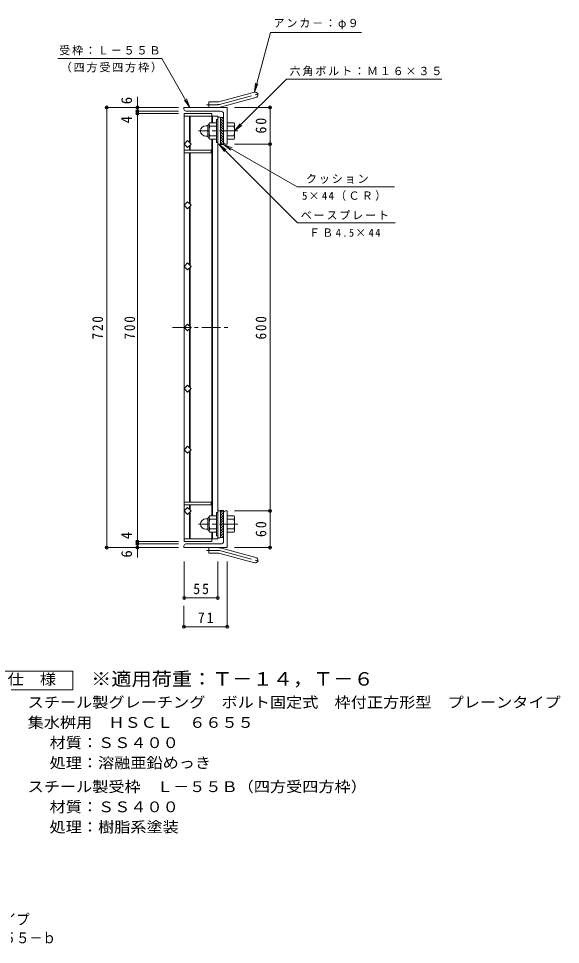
# Model space of a CAD drawing. Units: millimetres at full size, sheet at 1:6. Extents: x -906 to 1068, y -823 to 787.
# Drawn here: x 182 to 1068, y -823 to 691 of the extents above; entities that cross this region are included whole.
import ezdxf
from ezdxf.enums import TextEntityAlignment as Align

# ---------------------------------------------------------------- set-up
doc = ezdxf.new("R2010")
doc.units = ezdxf.units.MM
doc.header["$LTSCALE"] = 6
doc.header["$PDMODE"] = 32
doc.header["$PDSIZE"] = 4.8
doc.linetypes.add('CHAIN1', pattern=[8, 5, -1, 1, -1])
doc.linetypes.add('CHAIN2', pattern=[12, 9, -1, 1, -1])
for name, color, linetype, lineweight in [('E-1', 2, 'Continuous', 9), ('E-2', 3, 'Continuous', 9), ('E-4', 7, 'Continuous', 9), ('E-5', 7, 'Continuous', 9), ('F-F_F-Fﾚｲﾔ', 2, 'Continuous', 9)]:
    doc.layers.add(name, color=color, linetype=linetype, lineweight=lineweight)
doc.layers.add('F-5_F-5ﾚｲﾔ', color=3, linetype='Continuous')
doc.styles.add('ＭＳ ゴシック', font='')
doc.styles.get('ＭＳ ゴシック').set_extended_font_data('MS Gothic')

msp = doc.modelspace()

# ---------------------------------------------------------------- linework, layer by layer
at = {"layer": 'E-1'}
for p, q in [((509.74, 555.252), (567.931, 570.844)), ((512.069, 546.558), (570.26, 562.151)), ((523.595, 545.945), (452.595, 545.945)), ((452.595, 542.945), (452.595, 545.945)), ((493.595, 545.945), (493.595, 554.945)), ((507.41, 554.945), (493.595, 554.945)), ((523.595, 545.945), (523.595, 485.945)), ((512.595, 539.945), (455.595, 539.945)), ((517.595, 534.945), (517.595, 485.445)), ((488.285, 515.945), (491.795, 515.945)), ((491.795, 498.245), (491.795, 516.645)), ((493.595, 518.445), (493.795, 518.445)), ((493.795, 518.195), (493.795, 496.695)), ((505.795, 520.945), (494.834, 520.945)), ((505.795, 515.445), (494.834, 515.445)), ((505.795, 526.445), (505.795, 488.445)), ((508.095, 526.445), (505.795, 526.445)), ((512.595, 485.445), (512.595, 529.445)), ((517.595, 529.445), (512.595, 529.445)), ((517.595, 522.365), (512.595, 527.365)), ((517.595, 518.123), (512.595, 523.123)), ((517.595, 513.88), (512.595, 518.88)), ((517.595, 526.608), (514.758, 529.445)), ((523.595, 520.945), (534.557, 520.945)), ((523.595, 515.445), (534.557, 515.445)), ((535.795, 518.445), (535.595, 518.445)), ((535.595, 518.195), (535.595, 496.695)), ((517.595, 509.637), (512.595, 514.637)), ((517.595, 505.395), (512.595, 510.395)), ((517.595, 501.152), (512.595, 506.152)), ((517.595, 496.909), (512.595, 501.91)), ((488.295, 498.945), (491.795, 498.945)), ((493.595, 496.445), (493.795, 496.445)), ((505.795, 499.445), (494.834, 499.445)), ((505.795, 493.945), (494.834, 493.945)), ((508.095, 488.445), (505.795, 488.445)), ((517.595, 492.667), (512.595, 497.667)), ((517.595, 488.424), (512.595, 493.424)), ((516.332, 485.445), (512.595, 489.182)), ((517.595, 485.445), (512.595, 485.445)), ((520.595, 485.945), (523.595, 485.945)), ((523.595, 499.445), (534.557, 499.445)), ((523.595, 493.945), (534.557, 493.945)), ((535.795, 496.445), (535.595, 496.445)), ((505.795, -154.555), (505.795, -116.555)), ((508.095, -116.555), (505.795, -116.555)), ((512.595, -113.555), (512.595, -157.555)), ((517.595, -113.555), (512.595, -113.555)), ((516.332, -113.555), (512.595, -117.292)), ((517.595, -116.534), (512.595, -121.534)), ((517.595, -120.777), (512.595, -125.777)), ((517.595, -163.055), (517.595, -113.555)), ((520.595, -114.055), (523.595, -114.055)), ((523.595, -174.055), (523.595, -114.055)), ((488.295, -127.055), (491.795, -127.055)), ((491.795, -126.355), (491.795, -144.755)), ((493.595, -124.555), (493.795, -124.555)), ((493.795, -146.305), (493.795, -124.805)), ((505.795, -122.055), (494.834, -122.055)), ((505.795, -127.555), (494.834, -127.555)), ((517.595, -125.019), (512.595, -130.02)), ((517.595, -129.262), (512.595, -134.262)), ((517.595, -133.505), (512.595, -138.505)), ((523.595, -122.055), (534.557, -122.055)), ((523.595, -127.555), (534.557, -127.555)), ((535.795, -124.555), (535.595, -124.555)), ((535.595, -146.305), (535.595, -124.805)), ((488.285, -144.055), (491.795, -144.055)), ((493.595, -146.555), (493.795, -146.555)), ((505.795, -143.555), (494.834, -143.555)), ((505.795, -149.055), (494.834, -149.055)), ((517.595, -137.747), (512.595, -142.747)), ((517.595, -141.99), (512.595, -146.99)), ((517.595, -146.233), (512.595, -151.233)), ((517.595, -150.475), (512.595, -155.475)), ((523.595, -143.555), (534.557, -143.555)), ((523.595, -149.055), (534.557, -149.055)), ((535.795, -146.555), (535.595, -146.555)), ((508.095, -154.555), (505.795, -154.555)), ((517.595, -157.555), (512.595, -157.555)), ((517.595, -154.718), (514.758, -157.555)), ((452.595, -171.055), (452.595, -174.055)), ((523.595, -174.055), (452.595, -174.055)), ((512.595, -168.055), (455.595, -168.055)), ((493.595, -174.055), (493.595, -183.055)), ((512.069, -174.668), (570.26, -190.261)), ((507.41, -183.055), (493.595, -183.055)), ((509.74, -183.362), (567.931, -198.954))]:
    msp.add_line(p, q, dxfattribs=at)
at = {"layer": 'E-1', "linetype": 'CHAIN2'}
for p, q in [((510.904, 550.905), (576.071, 568.366)), ((507.41, 550.445), (489.79, 550.445)), ((507.41, -178.555), (489.79, -178.555)), ((510.904, -179.015), (576.071, -196.476))]:
    msp.add_line(p, q, dxfattribs=at)
at = {"layer": 'E-1', "linetype": 'CHAIN1'}
for p, q in [((540.68, 507.445), (476.494, 507.445)), ((540.68, -135.555), (476.494, -135.555))]:
    msp.add_line(p, q, dxfattribs=at)
at = {"layer": 'E-1'}
for centre, radius, start, end in [((569.095, 566.497), 4.5, 285.00014, 104.99991), ((507.41, 563.945), 9, 270, 285.00002), ((507.41, 563.945), 18, 270, 285), ((455.595, 542.945), 3, 180, 270), ((512.595, 534.945), 5, 0, 90), ((488.285, 507.455), 8.49, 90, 180), ((493.595, 516.645), 1.8, 90, 180), ((497.955, 518.195), 4.16, 138.61835, 221.37988), ((517.795, 507.445), 24, 160.52881, 199.47119), ((511.595, 507.445), 24, 340.52881, 19.47119), ((531.435, 518.195), 4.16, 318.62012, 41.38165), ((488.295, 507.445), 8.5, 180, 270), ((493.595, 498.245), 1.8, 180, 270), ((497.955, 496.695), 4.16, 138.62012, 221.38165), ((520.595, 488.945), 3, 180, 270), ((531.435, 496.695), 4.16, 318.61835, 41.37988), ((520.595, -117.055), 3, 90, 180), ((488.295, -135.555), 8.5, 90, 180), ((488.285, -135.565), 8.49, 180, 270), ((493.595, -126.355), 1.8, 90, 180), ((497.955, -124.805), 4.16, 138.61835, 221.37988), ((517.795, -135.555), 24, 160.52881, 199.47119), ((511.595, -135.555), 24, 340.52881, 19.47119), ((531.435, -124.805), 4.16, 318.62012, 41.38165), ((493.595, -144.755), 1.8, 180, 270), ((497.955, -146.305), 4.16, 138.62012, 221.38165), ((531.435, -146.305), 4.16, 318.61835, 41.37988), ((512.595, -163.055), 5, 270, 0), ((455.595, -171.055), 3, 90, 180), ((507.41, -192.055), 18, 75, 90), ((507.41, -192.055), 9, 74.99998, 90), ((569.095, -194.607), 4.5, 255.00009, 74.99986)]:
    msp.add_arc(centre, radius, start, end, dxfattribs=at)
at = {"layer": 'E-1', "linetype": 'CHAIN2'}
for centre, start, end in [((507.41, 563.945), 270, 284.99995), ((507.41, -192.055), 75.00005, 90)]:
    msp.add_arc(centre, 13.5, start, end, dxfattribs=at)
at = {"layer": 'E-2'}
for p, q in [((498.096, 535.945), (453.095, 535.945)), ((453.095, 535.945), (453.095, -164.055)), ((508.096, 531.445), (453.095, 531.445)), ((461.596, 531.445), (461.596, 488.759)), ((463.096, 531.445), (463.096, 487.259)), ((498.096, 535.945), (498.096, 531.445)), ((498.096, 520.945), (498.096, 531.445)), ((499.596, 531.445), (499.596, 520.945)), ((508.096, 185.945), (508.096, 531.445)), ((512.596, 529.945), (508.096, 529.945)), ((512.596, 485.945), (512.596, 529.945)), ((453.096, 485.945), (458.752, 491.602)), ((458.752, 480.289), (453.096, 485.945)), ((464.409, 485.945), (458.752, 491.602)), ((458.752, 480.289), (464.409, 485.945)), ((498.096, 185.945), (498.096, 493.945)), ((499.596, 493.945), (499.596, 185.945)), ((512.596, 485.945), (508.096, 485.945)), ((497.096, 471.445), (453.095, 471.445)), ((461.596, 483.132), (461.596, 475.945)), ((461.596, 471.445), (461.596, 388.759)), ((463.096, 475.945), (463.096, 484.632)), ((463.096, 387.259), (463.096, 471.445)), ((453.096, 385.945), (458.752, 391.602)), ((458.752, 380.289), (453.096, 385.945)), ((464.409, 385.945), (458.752, 391.602)), ((458.752, 380.289), (464.409, 385.945)), ((461.596, 288.759), (461.596, 383.132)), ((463.096, 287.259), (463.096, 384.632)), ((453.096, 285.945), (458.752, 291.602)), ((464.409, 285.945), (458.752, 291.602)), ((458.752, 280.289), (453.096, 285.945)), ((458.752, 280.289), (464.409, 285.945)), ((461.596, 188.759), (461.596, 283.132)), ((463.096, 187.259), (463.096, 284.632)), ((453.096, 185.945), (458.752, 191.602)), ((458.752, 180.289), (453.096, 185.945)), ((464.409, 185.945), (458.752, 191.602)), ((458.752, 180.289), (464.409, 185.945)), ((461.596, 183.131), (461.596, 88.758)), ((463.096, 184.631), (463.096, 87.258)), ((498.096, -122.055), (498.096, 185.945)), ((499.596, 185.945), (499.596, -122.055)), ((508.096, 185.945), (508.096, -159.555)), ((458.752, 91.601), (453.096, 85.945)), ((458.752, 91.601), (464.409, 85.945)), ((453.096, 85.945), (458.752, 80.288)), ((464.409, 85.945), (458.752, 80.288)), ((461.596, 83.131), (461.596, -11.242)), ((463.096, 84.631), (463.096, -12.742)), ((458.752, -8.399), (453.096, -14.055)), ((453.096, -14.055), (458.752, -19.712)), ((458.752, -8.399), (464.409, -14.055)), ((464.409, -14.055), (458.752, -19.712)), ((461.596, -16.869), (461.596, -99.555)), ((463.096, -15.369), (463.096, -99.555)), ((497.096, -99.555), (453.095, -99.555)), ((461.596, -111.242), (461.596, -104.055)), ((463.096, -112.742), (463.096, -104.055)), ((458.752, -108.399), (453.096, -114.055)), ((453.096, -114.055), (458.752, -119.712)), ((458.752, -108.399), (464.409, -114.055)), ((464.409, -114.055), (458.752, -119.712)), ((461.596, -159.555), (461.596, -116.869)), ((463.096, -159.555), (463.096, -115.369)), ((512.596, -114.055), (508.096, -114.055)), ((512.596, -114.055), (512.596, -158.055)), ((498.096, -159.555), (498.096, -149.055)), ((499.596, -149.055), (499.596, -159.555)), ((508.096, -159.555), (453.095, -159.555)), ((498.096, -164.055), (453.095, -164.055)), ((498.096, -164.055), (498.096, -159.555)), ((512.596, -158.055), (508.096, -158.055))]:
    msp.add_line(p, q, dxfattribs=at)
at = {"layer": 'E-2', "linetype": 'CHAIN1'}
msp.add_line((434.213, 185.945), (527.451, 185.945), dxfattribs=at)
at = {"layer": 'E-2'}
for points in [[(453.096, 475.945), (497.096, 475.945), (497.096, 471.445)], [(453.096, -104.055), (497.096, -104.055), (497.096, -99.555)]]:
    msp.add_lwpolyline(points, dxfattribs=at)
at = {"layer": 'E-4'}
for p, q in [((376.595, 545.945), (376.595, 563.228)), ((324.795, 545.945), (443.595, 545.945)), ((326.595, 545.945), (326.595, -174.055)), ((376.595, 545.945), (376.595, 539.945)), ((595.395, 545.945), (535.595, 545.945)), ((593.595, 545.945), (593.595, 485.945)), ((374.795, 539.945), (443.595, 539.945)), ((374.795, 535.945), (443.595, 535.945)), ((376.595, 535.945), (376.595, 539.945)), ((376.595, -164.055), (376.595, 535.945)), ((595.395, 485.945), (535.595, 485.945)), ((593.595, 485.945), (593.595, -114.055)), ((595.395, -114.055), (535.595, -114.055)), ((593.595, -114.055), (593.595, -174.055)), ((374.795, -164.055), (443.595, -164.055)), ((376.595, -168.055), (376.595, -164.055)), ((324.795, -174.055), (443.595, -174.055)), ((374.795, -168.055), (443.595, -168.055)), ((376.595, -168.055), (376.595, -174.055)), ((376.595, -174.055), (376.595, -190.411)), ((595.395, -174.055), (535.595, -174.055)), ((453.095, -258.265), (453.095, -196.692)), ((508.096, -258.265), (508.096, -196.692)), ((523.595, -305.332), (523.595, -196.692)), ((453.095, -256.465), (508.096, -256.465)), ((452.595, -305.332), (452.595, -269.491)), ((452.595, -303.532), (523.595, -303.532))]:
    msp.add_line(p, q, dxfattribs=at)
for p in [(326.595, 545.945), (376.595, 545.945), (593.595, 545.945), (376.595, 539.945), (376.595, 535.945), (593.595, 485.945), (593.595, -114.055), (376.595, -164.055), (376.595, -168.055), (326.595, -174.055), (376.595, -174.055), (593.595, -174.055), (453.095, -256.465), (508.096, -256.465), (452.595, -303.532), (523.595, -303.532)]:
    msp.add_point(p, dxfattribs=at)
at = {"layer": 'E-5'}
for p, q in [((567.931, 570.843), (594.135, 668.638)), ((743.135, 668.638), (594.135, 668.638)), ((246.301, 626.129), (416.301, 626.129)), ((462.595, 545.945), (416.301, 626.129)), ((535.595, 507.445), (620.386, 592.236)), ((620.386, 592.236), (874.386, 592.236)), ((567.931, 570.843), (569.889, 585.715)), ((567.931, 570.843), (573.671, 584.702)), ((462.595, 545.945), (453.464, 557.845)), ((462.595, 545.945), (456.855, 559.803)), ((535.595, 507.445), (544.726, 519.345)), ((535.595, 507.445), (547.495, 516.576)), ((509.844, 485.945), (518.976, 474.045)), ((509.844, 485.945), (521.745, 476.814)), ((509.844, 485.945), (638.542, 357.248)), ((517.596, 485.444), (529.497, 476.313)), ((517.596, 485.444), (531.454, 479.704)), ((638.542, 357.248), (798.042, 357.248))]:
    msp.add_line(p, q, dxfattribs=at)
msp.add_lwpolyline([(517.596, 485.444), (637.571, 416.177), (797.071, 416.177)], dxfattribs=at)
at = {"layer": 'F-F_F-Fﾚｲﾔ'}
msp.add_lwpolyline([(135.943, -406.445), (135.943, -376.444), (270.943, -376.444), (270.943, -406.445)], close=True, dxfattribs=at)

# ---------------------------------------------------------------- texts
at = {"layer": 'E-4', "color": 2, "style": 'ＭＳ ゴシック'}
for s, p in [('6', (372.995, 551.228)), ('4', (372.995, 519.782)), ('4', (372.995, -160.392)), ('6', (372.995, -190.411))]:
    msp.add_text(s, height=17.6, rotation=90, dxfattribs=at).set_placement(p, align=Align.BOTTOM_LEFT)
at = {"layer": 'E-4', "color": 2, "char_height": 17.6, "attachment_point": 7, "rotation": 90, "style": 'ＭＳ ゴシック'}
for s, insert in [('\\T1.27;\\W0.95;60', (587.595, 503.195)), ('\\T1.27;\\W0.9;720', (320.595, 166.445)), ('\\T1.27;\\W0.9;700', (372.995, 166.445)), ('\\T1.27;\\W0.9;600', (587.595, 166.445)), ('\\T1.27;\\W0.95;60', (587.595, -156.805))]:
    msp.add_mtext(s, dxfattribs=dict(at, insert=insert))
at = {"layer": 'E-4', "color": 2, "char_height": 17.6, "attachment_point": 7, "style": 'ＭＳ ゴシック'}
for s, insert in [('\\T1.27;\\W0.95;55', (467.846, -250.465)), ('\\T1.27;\\W0.95;71', (475.345, -297.532))]:
    msp.add_mtext(s, dxfattribs=dict(at, insert=insert))
at = {"layer": 'E-5', "char_height": 13.2, "attachment_point": 7, "style": 'ＭＳ ゴシック'}
for s, insert in [('\\T1.17;アンカ－：φ９', (599.135, 673.638)), ('\\T1.17;受枠：Ｌ－５５Ｂ', (248.801, 631.129)), ('\\T1.17;（四方受四方枠）', (251.301, 603.129)), ('\\T1.17;六角ボルト：Ｍ１６×３５', (625.386, 597.236)), ('\\T1.17;クッション', (652.232, 421.177)), ('\\T1.21;5×44（ＣＲ）', (645.564, 393.177)), ('\\T1.17;ベースプレート', (643.542, 362.248)), ('\\T1.26;\\W0.95;ＦＢ4.5×44', (657.736, 334.248))]:
    msp.add_mtext(s, dxfattribs=dict(at, insert=insert))
at = {"layer": 'F-5_F-5ﾚｲﾔ', "style": 'ＭＳ ゴシック', "width": 1.1}
msp.add_text('※適用荷重：Ｔ－１４，Ｔ－６', height=21.99, dxfattribs=at).set_placement((300.943, -406.445), align=Align.BOTTOM_LEFT)
at = {"layer": 'F-F_F-Fﾚｲﾔ', "style": 'ＭＳ ゴシック'}
for s, width, p in [('仕\u3000様', 1.1, (164.443, -403.444)), ('スチール製グレーチング\u3000ボルト固定式\u3000枠付正方形型\u3000プレーンタイプ', 1.1, (197.197, -441.196)), ('集水桝用\u3000ＨＳＣＬ\u3000６６５５', 1.1, (197.197, -474.196)), ('材質：ＳＳ４００', 1.1, (233.024, -507.196)), ('処理：溶融亜鉛めっき', 1.1, (233.024, -540.196)), ('スチール製受枠\u3000Ｌ－５５Ｂ（四方受四方枠）', 1.1, (197.197, -579.196)), ('材質：ＳＳ４００', 1.1, (233.024, -612.196)), ('処理：樹脂系塗装', 1.1, (233.024, -645.196)), ('スチール製グレーチング\u3000ボルト固定式\u3000枠付正方形型\u3000プレーンタイプ', 0.9, (-512.598, -796.274)), ('集水桝用\u3000クッション付\u3000ＨＳＣＬ\u3000６６５５－ｂ', 0.9, (-253.663, -826.488))]:
    msp.add_text(s, height=17.6, dxfattribs=dict(at, width=width)).set_placement(p, align=Align.BOTTOM_LEFT)

doc.saveas('drawing.dxf')
